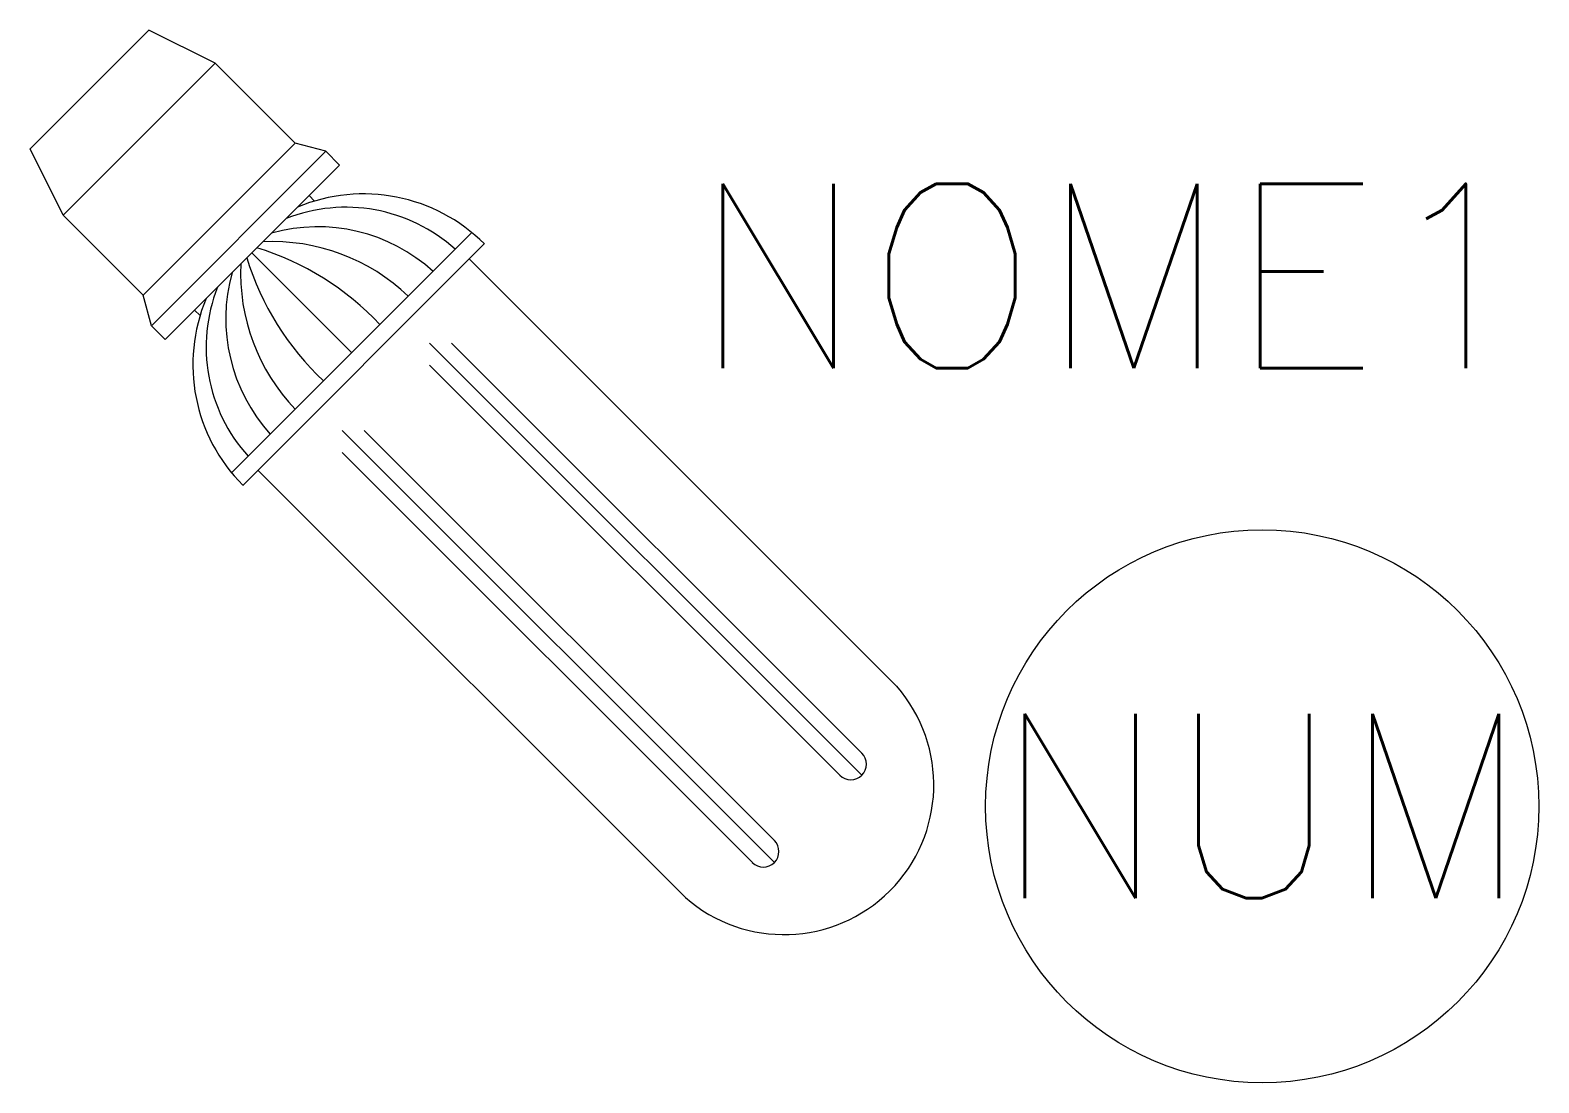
# Model space of a CAD drawing. Header units: millimetres. Extents: x -0.6 to 15.7, y -10.8 to 0.6.
import ezdxf
from ezdxf.enums import TextEntityAlignment as Align

# ---------------------------------------------------------------- set-up
doc = ezdxf.new("R2010")
doc.units = ezdxf.units.MM
doc.styles.add('Romans', font='romans.shx')

msp = doc.modelspace()

# ---------------------------------------------------------------- linework, layer by layer
for p, q in [((-0.643, -0.643), (0.643, 0.643)), ((1.363, 0.287), (0.643, 0.643)), ((1.363, 0.287), (-0.287, -1.363)), ((2.232, -0.582), (1.363, 0.287)), ((-0.287, -1.363), (-0.643, -0.643)), ((0.582, -2.232), (2.232, -0.582)), ((2.563, -0.671), (2.232, -0.582)), ((0.671, -2.563), (2.563, -0.671)), ((2.713, -0.821), (2.563, -0.671)), ((2.713, -0.821), (0.821, -2.713)), ((2.44, -1.211), (2.381, -1.152)), ((0.582, -2.232), (-0.287, -1.363)), ((4.147, -1.553), (1.541, -4.159)), ((1.663, -4.295), (4.282, -1.676)), ((1.76, -1.773), (2.844, -2.856)), ((4.118, -1.839), (8.755, -6.476)), ((0.671, -2.563), (0.582, -2.232)), ((1.199, -2.453), (1.14, -2.394)), ((0.821, -2.713), (0.671, -2.563)), ((3.927, -2.751), (8.376, -7.2)), ((3.688, -2.99), (8.137, -7.44)), ((2.979, -3.699), (7.428, -8.149)), ((2.739, -3.939), (7.189, -8.388)), ((1.827, -4.131), (6.463, -8.768))]:
    msp.add_line(p, q)
at = {"color": 1}
for points in [[(8.376, -7.44), (3.688, -2.751)], [(7.428, -8.388), (2.739, -3.699)]]:
    msp.add_lwpolyline(points, dxfattribs=at)
msp.add_circle((12.719, -7.777), 3)
for centre, radius, start, end in [((2.973, -2.985), 1.852, 45, 112.7856), ((2.781, -3.048), 1.77, 47.9487, 111.5187), ((2.475, -3.354), 1.864, 47.7992, 105.5417), ((0.922, -4.636), 3.052, 43.1148, 72.9772), ((1.985, -3.777), 2.126, 46.1791, 92.8454), ((3.765, -1.997), 2.126, 177.1546, 223.8209), ((4.624, -0.934), 3.052, 197.0228, 226.8852), ((3.342, -2.487), 1.864, 164.4583, 222.2008), ((2.973, -2.985), 1.852, 157.2144, 225), ((3.035, -2.794), 1.77, 158.4813, 222.0513), ((7.533, -7.545), 1.624, 228.8101, 41.1899), ((8.257, -7.32), 0.169, 225, 45), ((7.308, -8.268), 0.169, 225, 45)]:
    msp.add_arc(centre, radius, start, end)

# ---------------------------------------------------------------- texts
at = {"color": 7, "style": 'Romans', "flags": 4}
msp.add_attdef('NOME1', text='NOME1', height=2, dxfattribs=at).set_placement((6.526, -2.023), align=Align.MIDDLE_LEFT)
msp.add_attdef('NUM', text='NUM', height=2, dxfattribs=at).set_placement((12.715, -7.773), align=Align.MIDDLE_CENTER)

doc.saveas('drawing.dxf')
